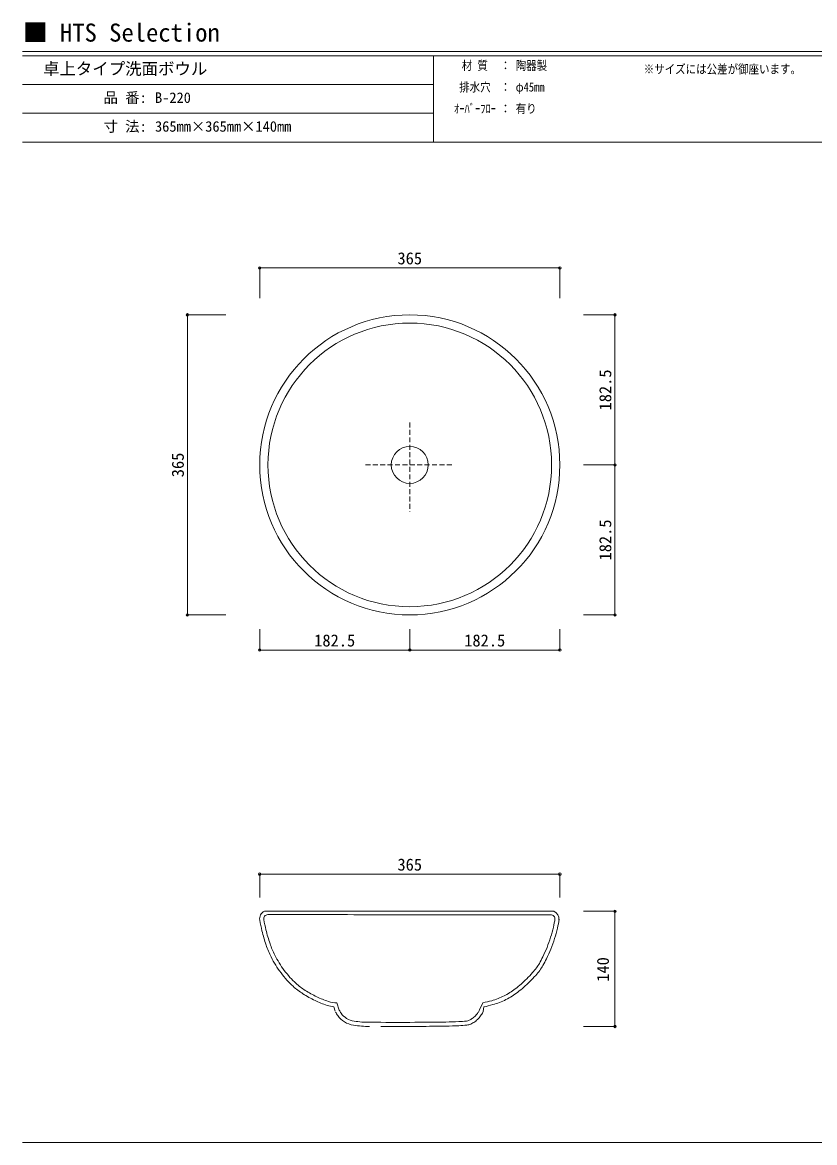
# Model space of a CAD drawing. Units: millimetres at full size, sheet at 1:5. Extents: x -1002 to 1017, y -687 to 676.
# Drawn here: x -1002 to -38, y -687 to 676 of the extents above; entities that cross this region are included whole.
import ezdxf
from ezdxf.enums import TextEntityAlignment as Align

# ---------------------------------------------------------------- set-up
doc = ezdxf.new("R2010")
doc.units = ezdxf.units.MM
doc.header["$LTSCALE"] = 5
doc.header["$PDMODE"] = 32
doc.header["$PDSIZE"] = 3
doc.linetypes.add('DASHED1', pattern=[1.8, 1.2, -0.6])
doc.layers.add('F-0', color=7, linetype='Continuous', lineweight=15)
doc.styles.add('ＭＳ ゴシック', font='')
doc.styles.get('ＭＳ ゴシック').set_extended_font_data('MS Gothic')

msp = doc.modelspace()

# ---------------------------------------------------------------- linework, layer by layer
at = {"layer": 'F-0'}
for p, q in [((1002.034, 640.036), (-1002.086, 640.036)), ((1002.034, 635.036), (-1002.086, 635.036)), ((-502.086, 635.036), (-502.086, 530.036)), ((-502.086, 600.036), (-1002.086, 600.036)), ((-502.086, 565.036), (-1002.086, 565.036)), ((1002.034, 530.036), (-1002.086, 530.036)), ((-693.735, -405.646), (-707.647, -405.646)), ((-693.735, -405.646), (-355.611, -405.646)), ((-658.46, -409.778), (-703.572, -409.778)), ((-658.46, -409.778), (-644.548, -409.778)), ((-522.743, -409.916), (-361.107, -409.916)), ((-361.107, -409.916), (-359.361, -409.916)), ((-616.734, -525.827), (-619.526, -517.19)), ((-446.228, -525.7), (-441.897, -517.013)), ((-621.491, -527.365), (-623.243, -521.947)), ((-440.903, -521.913), (-441.551, -527.467)), ((-566.066, -540.766), (-579.977, -540.766)), ((-1002.086, -687.064), (1002.034, -687.064))]:
    msp.add_line(p, q, dxfattribs=at)
at = {"layer": 'F-0', "color": 4, "lineweight": 9}
for p, q in [((-713.391, 376.873), (-348.391, 376.873)), ((-713.391, 376.873), (-713.391, 340.169)), ((-348.391, 376.873), (-348.391, 340.169)), ((-801.372, 319.792), (-801.372, -45.208)), ((-801.372, 319.792), (-754.486, 319.792)), ((-281.366, 319.792), (-319.727, 319.792)), ((-281.366, 319.792), (-281.366, 137.292)), ((-281.366, 137.292), (-319.727, 137.292)), ((-281.366, 137.292), (-281.366, -45.208)), ((-801.372, -45.208), (-754.486, -45.208)), ((-281.366, -45.208), (-319.727, -45.208)), ((-713.391, -87.959), (-713.391, -62.385)), ((-530.891, -87.959), (-530.891, -62.385)), ((-348.391, -87.959), (-348.391, -62.385)), ((-713.391, -87.959), (-530.891, -87.959)), ((-530.891, -87.959), (-348.391, -87.959)), ((-713.391, -360.577), (-348.391, -360.577)), ((-713.391, -360.577), (-713.391, -388.993)), ((-348.391, -360.577), (-348.391, -388.993)), ((-281.366, -405.646), (-319.727, -405.646)), ((-281.366, -405.646), (-281.366, -545.789)), ((-281.366, -545.789), (-319.727, -545.789))]:
    msp.add_line(p, q, dxfattribs=at)
at = {"layer": 'F-0', "linetype": 'DASHED1'}
for p, q in [((-530.891, 188.768), (-530.891, 80.236)), ((-584.786, 137.292), (-478.583, 137.292))]:
    msp.add_line(p, q, dxfattribs=at)
at = {"layer": 'F-0'}
for radius in [182.5, 172.5, 22.5]:
    msp.add_circle((-530.891, 137.292), radius, dxfattribs=at)
for centre, radius, start, end in [((-703.572, -414.778), 10, 114.04353, 190.17187), ((-359.361, -414.916), 10, 352.47213, 67.976), ((-503.273, -378.84), 213.498, 190.17187, 193.70464), ((-703.572, -414.778), 5, 90, 190.17187), ((-503.273, -378.84), 208.498, 190.17187, 193.70464), ((-667.941, -74862.718), 74452.943, 89.88826, 89.982), ((-359.361, -414.916), 5, 352.47213, 90), ((-447.008, -403.445), 93.396, 346.57845, 353.08), ((-447.008, -403.445), 98.396, 346.57845, 353.08), ((-517.361, -382.276), 198.997, 193.70464, 198.89086), ((-517.361, -382.276), 193.997, 193.70464, 198.89086), ((-525.595, -384.691), 174.189, 342.42767, 346.57841), ((-525.595, -384.691), 179.189, 342.42767, 346.57841), ((-594.967, -408.832), 116.973, 198.89089, 206.6119), ((-594.967, -408.832), 111.973, 198.89089, 206.6119), ((-539.209, -380.38), 188.47, 338.40382, 342.42764), ((-539.209, -380.38), 193.47, 338.40382, 342.42764), ((-588.856, -405.771), 123.808, 206.61186, 211.85328), ((-588.856, -405.771), 118.808, 206.61186, 211.85328), ((-498.879, -397.51), 144.623, 330.34807, 333.83276), ((-511.078, -391.516), 158.214, 333.83268, 338.40382), ((-511.078, -391.516), 163.214, 333.83268, 338.40382), ((-580.865, -400.806), 133.216, 211.85332, 216.81458), ((-580.865, -400.806), 128.216, 211.85332, 216.81458), ((-431.478, -434.392), 67.877, 317.52045, 323.60704), ((-422.61, -440.928), 56.861, 323.60706, 330.34815), ((-422.61, -440.928), 61.861, 323.60706, 330.34815), ((-498.879, -397.51), 149.623, 330.34807, 333.83276), ((-584.607, -403.607), 128.542, 216.8146, 221.86063), ((-584.607, -403.607), 123.542, 216.8146, 221.86063), ((-604.28, -421.234), 102.127, 221.86063, 227.85652), ((-604.28, -421.234), 97.127, 221.86063, 227.85652), ((-487.145, -390.073), 138.762, 307.53951, 315.18658), ((-572.629, -305.143), 259.264, 315.18653, 317.52045), ((-572.629, -305.143), 264.264, 315.18653, 317.52045), ((-431.478, -434.392), 72.877, 317.52045, 323.60704), ((-612.353, -430.155), 90.096, 227.85658, 237.4686), ((-612.353, -430.155), 85.096, 227.85658, 237.4686), ((-587.692, -391.492), 130.954, 237.4686, 244.53048), ((-453.73, -433.558), 83.921, 296.58009, 307.53952), ((-453.73, -433.558), 88.921, 296.58009, 307.53952), ((-487.145, -390.073), 143.762, 307.53951, 315.18658), ((-587.692, -391.492), 135.954, 237.4686, 244.53048), ((-592.148, -400.846), 125.593, 244.53042, 251.72922), ((-592.148, -400.846), 120.593, 244.53042, 251.72922), ((-618.225, -479.832), 37.413, 251.72922, 267.90373), ((-471.229, -372.363), 147.594, 281.463, 285.71953), ((-454.36, -432.298), 85.33, 285.71948, 296.58012), ((-454.36, -432.298), 90.33, 285.71948, 296.58012), ((-618.225, -479.832), 42.413, 251.72922, 263.20545), ((-577.263, -504.434), 49.895, 208.45794, 208.51623), ((-577.263, -504.434), 49.895, 208.51623, 214.239), ((-616.874, -524.719), 0.374, 67.13888, 87.11303), ((-577.263, -504.434), 44.895, 208.45794, 208.51623), ((-577.263, -504.434), 44.895, 208.51623, 214.239), ((-596.768, -517.709), 21.302, 214.23894, 238.97375), ((-472.314, -512.029), 29.676, 315.77634, 325.16302), ((-460.324, -520.374), 15.069, 325.1631, 339.30063), ((-460.324, -520.374), 20.069, 325.1631, 339.30063), ((-471.229, -372.363), 152.594, 281.463, 285.71953), ((-596.768, -517.709), 26.302, 214.23894, 238.97375), ((-594.718, -514.301), 30.278, 238.97376, 261.23077), ((-594.718, -514.301), 25.278, 238.97376, 261.23077), ((-579.218, -413.815), 131.953, 261.23082, 269.65706), ((-579.218, -413.815), 126.953, 261.23082, 269.65706), ((-546.251, 2770.391), 3311.216, 269.65714, 270.47096), ((-570.825, 5759.716), 6300.642, 270.47097, 270.76134), ((-493.442, -63.403), 477.008, 270.76128, 272.66598), ((-493.442, -63.403), 482.008, 270.76128, 272.66598), ((-478.782, -378.234), 161.836, 272.66598, 275.98225), ((-478.782, -378.234), 166.836, 272.66598, 275.98225), ((-463.011, -528.741), 10.506, 275.98226, 294.92954), ((-463.011, -528.741), 15.506, 275.98226, 294.92954), ((-467.666, -518.726), 21.55, 294.92951, 306.56727), ((-467.666, -518.726), 26.55, 294.92951, 306.56727), ((-473.463, -510.911), 31.28, 306.56721, 315.77633), ((-473.463, -510.911), 36.28, 306.56721, 315.77633), ((-472.314, -512.029), 34.676, 315.77634, 325.16302), ((-546.251, 2770.391), 3316.216, 269.65714, 270.47096), ((-570.825, 5759.716), 6305.642, 270.47097, 270.76134)]:
    msp.add_arc(centre, radius, start, end, dxfattribs=at)
at = {"layer": 'F-0', "color": 6}
for p in [(-713.391, 376.873), (-348.391, 376.873), (-801.372, 319.792), (-281.366, 319.792), (-281.366, 137.292), (-801.372, -45.208), (-281.366, -45.208), (-713.391, -87.959), (-530.891, -87.959), (-348.391, -87.959), (-713.391, -360.577), (-348.391, -360.577), (-281.366, -405.646), (-281.366, -545.789)]:
    msp.add_point(p, dxfattribs=at)

# ---------------------------------------------------------------- texts
at = {"layer": 'F-0', "style": 'ＭＳ ゴシック'}
for s, height, p in [('■ HTS Selection', 21.99, (-1001.367, 645.583)), ('卓上タイプ洗面ボウル', 14.66, (-977.086, 607.536)), ('品 番:', 12.83, (-903.336, 573.786)), ('B-220', 12.83, (-840.774, 573.786)), ('寸 法:', 12.83, (-903.336, 538.786)), ('365mm×365mm×140mm', 12.83, (-840.774, 538.786)), ('365', 14.66, (-545.891, 376.873)), ('182.5', 14.66, (-647.141, -87.959)), ('182.5', 14.66, (-464.641, -87.959)), ('365', 14.66, (-545.891, -360.577))]:
    msp.add_text(s, height=height, dxfattribs=at).set_placement(p, align=Align.BOTTOM_LEFT)
at = {"layer": 'F-0', "style": 'ＭＳ ゴシック', "width": 0.85}
for s, p in [('材 質', (-467.711, 614.411)), ('：', (-420.836, 614.411)), ('陶器製', (-402.086, 614.411)), ('※サイズには公差が御座います。', (-246.359, 610.036)), ('排水穴', (-470.836, 588.161)), ('：', (-420.836, 588.161)), ('φ45mm', (-402.086, 588.161)), ('ｵｰﾊﾞｰﾌﾛｰ', (-477.086, 561.911)), ('：', (-420.836, 561.911)), ('有り', (-402.086, 561.911))]:
    msp.add_text(s, height=11, dxfattribs=at).set_placement(p, align=Align.BOTTOM_LEFT)
at = {"layer": 'F-0', "style": 'ＭＳ ゴシック'}
for s, p in [('182.5', (-281.366, 203.542)), ('365', (-801.372, 122.292)), ('182.5', (-281.366, 21.042)), ('140', (-284.251, -491.407))]:
    msp.add_text(s, height=14.66, rotation=90, dxfattribs=at).set_placement(p, align=Align.BOTTOM_LEFT)

doc.saveas('drawing.dxf')
